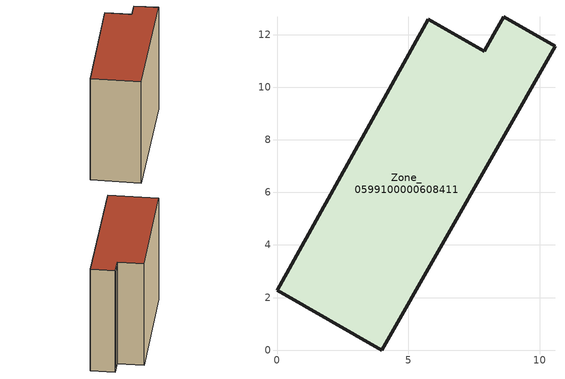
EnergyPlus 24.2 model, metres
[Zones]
Zone_0599100000608411
 floor ground (C_G): 7.88,11.36 8.24,12.01 8.62,12.67 10.57,11.56 3.99,0 0,2.27 5.74,12.58 z0
 wall outside (C_F): 5.74,12.58 0,2.27 3.99,0 10.57,11.56 8.62,12.67 8.24,12.01 7.88,11.36 5.74,12.58 z0:10.47
 roof outside (C_R): 8.24,12.01 7.88,11.36 5.74,12.58 0,2.27 3.99,0 10.57,11.56 8.62,12.67 z10.47
[BUILDING]
Pand.0599100000608411: North Axis=0; Terrain=City; Loads Convergence Tolerance Value=0.04; Temperature Convergence Tolerance Value=0.4; Solar Distribution=FullExterior; Maximum Number of Warmup Days=25; Minimum Number of Warmup Days=1
[Site:Location]
Rotterdam.The.Hague.AP_ZH_NLD Design_Conditions: Latitude=51.96; Longitude=4.45; Time Zone=1; Elevation=-4.5
[SITE:GROUNDTEMPERATURE:BUILDINGSURFACE]
18, 18, 18, 18, 18, 18, 18, 18, 18, 18, 18, 18
[MATERIAL] Thermal Absorptance=0.9; Solar Absorptance=0.7; Visible Absorptance=0.7
Name | Roughness | Thickness | Conductivity | Density | Specific Heat
G.TI.1946 | MediumSmooth | 0.15 | 1 | 540 | 1210
F.TI.1946 | Rough | 0.3 | 0.857143 | 1920 | 840
R.TI.1946 | MediumRough | 0.2 | 0.1 | 1500 | 1000
[CONSTRUCTION]
C_G: G.TI.1946
C_F: F.TI.1946
C_R: R.TI.1946
[ZONE]
Zone_0599100000608411: Type=1; Multiplier=1; Ceiling Height=Autocalculate; Volume=Autocalculate; Floor Area=autocalculate; Part of Total Floor Area=Yes
[ZONEINFILTRATION:DESIGNFLOWRATE]
Infil_Zone_0599100000608411: Zone or ZoneList or Space or SpaceList=Zone_0599100000608411; Schedule=AlwaysOn; Design Flow Rate Calculation Method=Flow/Area; Flow Rate per Floor Area=0.003; Constant Term Coefficient=1; Temperature Term Coefficient=0; Velocity Term Coefficient=0; Velocity Squared Term Coefficient=0
[HVACTEMPLATE:ZONE:IDEALLOADSAIRSYSTEM]
Zone_0599100000608411: Maximum Heating Supply Air Temperature=50; Minimum Cooling Supply Air Temperature=13; Maximum Heating Supply Air Humidity Ratio=0.0156; Minimum Cooling Supply Air Humidity Ratio=0.0077; Heating Limit=NoLimit; Cooling Limit=NoLimit; Dehumidification Control Type=ConstantSensibleHeatRatio; Cooling Sensible Heat Ratio=0.7; Dehumidification Setpoint=60; Humidification Control Type=None; Humidification Setpoint=30; Outdoor Air Method=None; Outdoor Air Flow Rate per Person=0.00944; Outdoor Air Flow Rate per Zone Floor Area=0; Outdoor Air Flow Rate per Zone=0; Demand Controlled Ventilation Type=None; Outdoor Air Economizer Type=NoEconomizer; Heat Recovery Type=None; Sensible Heat Recovery Effectiveness=0.7; Latent Heat Recovery Effectiveness=0.65
[ZONECONTROL:THERMOSTAT]
ThermostatControl_Zone_0599100000608411: Zone or ZoneList=Zone_0599100000608411; Control Type Schedule=DualSetpointControlType; Control 1=Thermostat_Zone_0599100000608411; Temperature Difference Between Cutout And Setpoint=0
[THERMOSTATSETPOINT:DUALSETPOINT]
Thermostat_Zone_0599100000608411: Heating Setpoint Temperature Schedule=HeatingSetpoint_Zone_0599100000608411; Cooling Setpoint Temperature Schedule=CoolingSetpoint_Zone_0599100000608411
[SCHEDULE:COMPACT]
HeatingSetpoint_Zone_0599100000608411: Through: 12/31, For: AllDays, Until: 24:00, 21
CoolingSetpoint_Zone_0599100000608411: Through: 12/31, For: AllDays, Until: 24:00, 24
DualSetpointControlType: Through: 12/31, For: AllDays, Until: 24:00, 4
AlwaysOn: Through: 12/31, For: AllDays, Until: 24:00, 1
